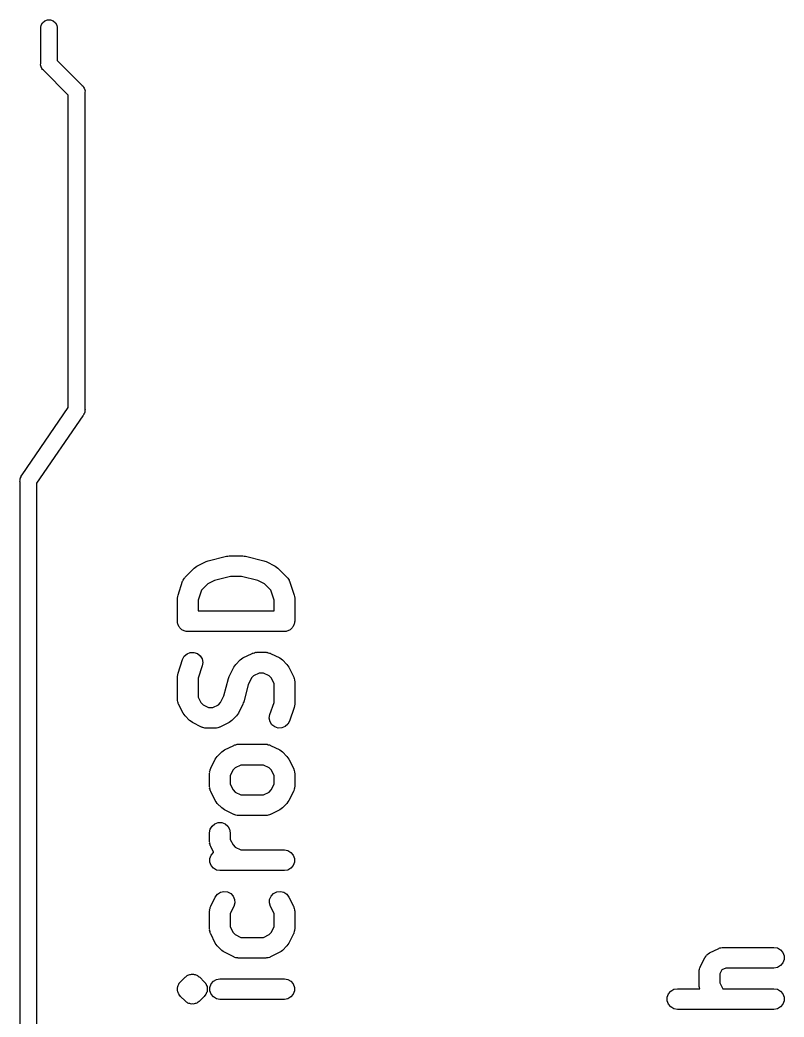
# Model space of a CAD drawing. Extents: x 10 to 287, y -200 to -10.
# Drawn here: x 135.74 to 141.28, y -141.48 to -134.25 of the extents above; entities that cross this region are included whole.
import ezdxf

# ---------------------------------------------------------------- set-up
doc = ezdxf.new("R2010")
doc.units = 0
doc.header["$MEASUREMENT"] = 0
doc.layers.add('BLACK', color=7, linetype='CONTINUOUS')

msp = doc.modelspace()

# ---------------------------------------------------------------- linework, layer by layer
at = {"layer": 'BLACK', "linetype": 'CONTINUOUS'}
for p, q in [((135.917, -134.253), (135.936, -134.246)), ((135.936, -134.246), (135.958, -134.246)), ((135.958, -134.246), (135.977, -134.253)), ((135.887, -134.301), (135.89, -134.285)), ((135.887, -134.563), (135.887, -134.301)), ((135.89, -134.285), (135.9, -134.267)), ((135.9, -134.267), (135.917, -134.253)), ((135.977, -134.253), (135.994, -134.267)), ((135.994, -134.267), (136.004, -134.285)), ((136.004, -134.285), (136.007, -134.301)), ((136.007, -134.301), (136.007, -134.541)), ((135.886, -134.571), (135.887, -134.563)), ((135.888, -134.579), (135.886, -134.571)), ((135.89, -134.587), (135.888, -134.579)), ((135.891, -134.589), (135.89, -134.587)), ((135.892, -134.592), (135.891, -134.589)), ((135.896, -134.598), (135.892, -134.592)), ((135.9, -134.605), (135.896, -134.598)), ((135.906, -134.61), (135.9, -134.605)), ((136.087, -134.791), (135.906, -134.61)), ((136.007, -134.541), (136.188, -134.722)), ((136.188, -134.722), (136.194, -134.727)), ((136.194, -134.727), (136.198, -134.734)), ((136.198, -134.734), (136.202, -134.74)), ((136.202, -134.74), (136.203, -134.743)), ((136.203, -134.743), (136.204, -134.745)), ((136.204, -134.745), (136.206, -134.753)), ((136.206, -134.753), (136.208, -134.761)), ((136.087, -137.057), (136.087, -134.791)), ((136.208, -134.761), (136.207, -134.769)), ((136.207, -134.769), (136.207, -137.068)), ((135.752, -137.545), (136.087, -137.057)), ((136.207, -137.068), (136.208, -137.07)), ((136.208, -137.07), (136.207, -137.078)), ((136.192, -137.117), (135.857, -137.605)), ((136.194, -137.115), (136.192, -137.117)), ((136.198, -137.108), (136.194, -137.115)), ((136.199, -137.106), (136.198, -137.108)), ((136.2, -137.103), (136.199, -137.106)), ((136.204, -137.097), (136.2, -137.103)), ((136.205, -137.094), (136.204, -137.097)), ((136.206, -137.091), (136.205, -137.094)), ((136.207, -137.084), (136.206, -137.091)), ((136.207, -137.078), (136.207, -137.081)), ((136.207, -137.081), (136.207, -137.084)), ((135.737, -137.578), (135.738, -137.571)), ((135.738, -137.571), (135.739, -137.568)), ((135.739, -137.568), (135.74, -137.565)), ((135.74, -137.565), (135.744, -137.559)), ((135.744, -137.559), (135.745, -137.556)), ((135.745, -137.556), (135.746, -137.554)), ((135.746, -137.554), (135.75, -137.547)), ((135.75, -137.547), (135.752, -137.545)), ((135.736, -137.592), (135.737, -137.584)), ((135.737, -137.594), (135.736, -137.592)), ((135.737, -137.581), (135.737, -137.578)), ((135.737, -137.584), (135.737, -137.581)), ((135.737, -143.961), (135.737, -137.594)), ((135.857, -137.605), (135.857, -143.896)), ((137.102, -138.167), (137.235, -138.133)), ((137.235, -138.133), (137.245, -138.133)), ((137.245, -138.133), (137.254, -138.131)), ((137.254, -138.131), (137.354, -138.131)), ((137.354, -138.131), (137.363, -138.133)), ((137.363, -138.133), (137.372, -138.133)), ((137.372, -138.133), (137.505, -138.167)), ((136.934, -138.286), (137.001, -138.22)), ((137.001, -138.22), (137.01, -138.213)), ((137.01, -138.213), (137.02, -138.206)), ((137.02, -138.206), (137.087, -138.172)), ((137.087, -138.172), (137.095, -138.17)), ((137.095, -138.17), (137.102, -138.167)), ((137.505, -138.167), (137.513, -138.17)), ((137.513, -138.17), (137.521, -138.172)), ((137.521, -138.172), (137.587, -138.206)), ((137.587, -138.206), (137.597, -138.213)), ((137.597, -138.213), (137.607, -138.22)), ((137.607, -138.22), (137.673, -138.286)), ((136.919, -138.308), (136.924, -138.3)), ((136.924, -138.3), (136.928, -138.293)), ((136.928, -138.293), (136.931, -138.29)), ((136.931, -138.29), (136.934, -138.286)), ((137.263, -138.281), (137.147, -138.31)), ((137.344, -138.281), (137.263, -138.281)), ((137.461, -138.31), (137.344, -138.281)), ((137.673, -138.286), (137.676, -138.29)), ((137.676, -138.29), (137.679, -138.293)), ((137.679, -138.293), (137.683, -138.3)), ((137.683, -138.3), (137.688, -138.308)), ((136.883, -138.416), (136.916, -138.316)), ((136.916, -138.316), (136.918, -138.312)), ((136.918, -138.312), (136.919, -138.308)), ((137.098, -138.334), (137.053, -138.38)), ((137.147, -138.31), (137.098, -138.334)), ((137.509, -138.334), (137.461, -138.31)), ((137.555, -138.38), (137.509, -138.334)), ((137.688, -138.308), (137.689, -138.312)), ((137.689, -138.312), (137.691, -138.316)), ((137.691, -138.316), (137.725, -138.416)), ((136.879, -138.439), (136.881, -138.427)), ((136.879, -138.606), (136.879, -138.439)), ((136.881, -138.427), (136.883, -138.416)), ((137.053, -138.38), (137.029, -138.452)), ((137.579, -138.452), (137.555, -138.38)), ((137.725, -138.416), (137.727, -138.427)), ((137.727, -138.427), (137.729, -138.439)), ((137.729, -138.439), (137.729, -138.606)), ((137.029, -138.452), (137.029, -138.531)), ((137.579, -138.531), (137.579, -138.452)), ((137.029, -138.531), (137.579, -138.531)), ((136.88, -138.612), (136.879, -138.606)), ((136.88, -138.619), (136.88, -138.612)), ((136.882, -138.625), (136.88, -138.619)), ((136.883, -138.632), (136.882, -138.625)), ((136.886, -138.637), (136.883, -138.632)), ((136.889, -138.643), (136.886, -138.637)), ((136.893, -138.649), (136.889, -138.643)), ((136.896, -138.654), (136.893, -138.649)), ((136.901, -138.658), (136.896, -138.654)), ((136.905, -138.663), (136.901, -138.658)), ((137.706, -138.658), (137.702, -138.663)), ((137.711, -138.654), (137.706, -138.658)), ((137.714, -138.649), (137.711, -138.654)), ((137.719, -138.643), (137.714, -138.649)), ((137.721, -138.637), (137.719, -138.643)), ((137.724, -138.632), (137.721, -138.637)), ((137.725, -138.625), (137.724, -138.632)), ((137.728, -138.619), (137.725, -138.625)), ((137.729, -138.606), (137.728, -138.612)), ((137.728, -138.612), (137.728, -138.619)), ((136.911, -138.667), (136.905, -138.663)), ((136.916, -138.671), (136.911, -138.667)), ((136.922, -138.673), (136.916, -138.671)), ((136.928, -138.676), (136.922, -138.673)), ((136.934, -138.678), (136.928, -138.676)), ((136.941, -138.68), (136.934, -138.678)), ((136.947, -138.68), (136.941, -138.68)), ((136.954, -138.681), (136.947, -138.68)), ((137.654, -138.681), (136.954, -138.681)), ((137.66, -138.68), (137.654, -138.681)), ((137.667, -138.68), (137.66, -138.68)), ((137.673, -138.678), (137.667, -138.68)), ((137.679, -138.676), (137.673, -138.678)), ((137.685, -138.673), (137.679, -138.676)), ((137.691, -138.671), (137.685, -138.673)), ((137.696, -138.667), (137.691, -138.671)), ((137.702, -138.663), (137.696, -138.667)), ((136.916, -138.882), (136.928, -138.859)), ((136.928, -138.859), (136.948, -138.842)), ((136.948, -138.842), (136.972, -138.833)), ((136.972, -138.833), (136.998, -138.832)), ((136.998, -138.832), (137.023, -138.84)), ((137.023, -138.84), (137.043, -138.856)), ((137.043, -138.856), (137.057, -138.878)), ((137.057, -138.878), (137.062, -138.904)), ((137.344, -138.879), (137.353, -138.872)), ((137.353, -138.872), (137.42, -138.839)), ((137.42, -138.839), (137.424, -138.838)), ((137.424, -138.838), (137.428, -138.836)), ((137.428, -138.836), (137.437, -138.834)), ((137.437, -138.834), (137.445, -138.831)), ((137.445, -138.831), (137.449, -138.832)), ((137.449, -138.832), (137.454, -138.831)), ((137.454, -138.831), (137.52, -138.831)), ((137.52, -138.831), (137.525, -138.832)), ((137.525, -138.832), (137.529, -138.831)), ((137.529, -138.831), (137.537, -138.834)), ((137.537, -138.834), (137.546, -138.836)), ((137.546, -138.836), (137.55, -138.838)), ((137.55, -138.838), (137.554, -138.839)), ((137.554, -138.839), (137.621, -138.872)), ((137.621, -138.872), (137.63, -138.879)), ((136.883, -138.982), (136.916, -138.882)), ((137.058, -138.93), (137.029, -139.018)), ((137.062, -138.904), (137.058, -138.93)), ((137.253, -139.006), (137.287, -138.939)), ((137.287, -138.939), (137.294, -138.929)), ((137.294, -138.929), (137.301, -138.92)), ((137.301, -138.92), (137.334, -138.886)), ((137.334, -138.886), (137.344, -138.879)), ((137.63, -138.879), (137.64, -138.886)), ((137.64, -138.886), (137.673, -138.92)), ((137.673, -138.92), (137.68, -138.929)), ((137.68, -138.929), (137.687, -138.939)), ((137.687, -138.939), (137.721, -139.006)), ((136.879, -139.006), (136.881, -138.994)), ((136.879, -139.173), (136.879, -139.006)), ((136.881, -138.994), (136.883, -138.982)), ((137.029, -139.018), (137.029, -139.155)), ((137.216, -139.146), (137.248, -139.021)), ((137.248, -139.021), (137.251, -139.014)), ((137.251, -139.014), (137.253, -139.006)), ((137.415, -139.017), (137.391, -139.066)), ((137.431, -139.001), (137.415, -139.017)), ((137.471, -138.981), (137.431, -139.001)), ((137.503, -138.981), (137.471, -138.981)), ((137.543, -139.001), (137.503, -138.981)), ((137.559, -139.017), (137.543, -139.001)), ((137.579, -139.057), (137.559, -139.017)), ((137.721, -139.006), (137.722, -139.01)), ((137.722, -139.01), (137.724, -139.014)), ((137.724, -139.014), (137.726, -139.022)), ((137.726, -139.022), (137.728, -139.031)), ((137.391, -139.066), (137.36, -139.191)), ((137.579, -139.194), (137.579, -139.057)), ((137.728, -139.031), (137.728, -139.035)), ((137.728, -139.035), (137.729, -139.039)), ((137.729, -139.039), (137.729, -139.206)), ((137.029, -139.155), (137.049, -139.195)), ((137.192, -139.195), (137.216, -139.146)), ((136.879, -139.177), (136.879, -139.173)), ((136.879, -139.181), (136.879, -139.177)), ((136.882, -139.19), (136.879, -139.181)), ((136.883, -139.198), (136.882, -139.19)), ((136.885, -139.202), (136.883, -139.198)), ((136.887, -139.206), (136.885, -139.202)), ((136.92, -139.273), (136.887, -139.206)), ((137.049, -139.195), (137.065, -139.211)), ((137.065, -139.211), (137.105, -139.231)), ((137.105, -139.231), (137.136, -139.231)), ((137.136, -139.231), (137.176, -139.211)), ((137.176, -139.211), (137.192, -139.195)), ((137.354, -139.206), (137.321, -139.273)), ((137.356, -139.198), (137.354, -139.206)), ((137.36, -139.191), (137.356, -139.198)), ((137.549, -139.282), (137.579, -139.194)), ((137.725, -139.23), (137.691, -139.33)), ((137.727, -139.218), (137.725, -139.23)), ((137.729, -139.206), (137.727, -139.218)), ((136.927, -139.283), (136.92, -139.273)), ((136.934, -139.292), (136.927, -139.283)), ((136.967, -139.326), (136.934, -139.292)), ((137.307, -139.292), (137.273, -139.326)), ((137.314, -139.283), (137.307, -139.292)), ((137.321, -139.273), (137.314, -139.283)), ((137.545, -139.308), (137.549, -139.282)), ((137.551, -139.334), (137.545, -139.308)), ((136.977, -139.333), (136.967, -139.326)), ((136.987, -139.34), (136.977, -139.333)), ((137.053, -139.373), (136.987, -139.34)), ((137.058, -139.374), (137.053, -139.373)), ((137.061, -139.376), (137.058, -139.374)), ((137.07, -139.378), (137.061, -139.376)), ((137.078, -139.381), (137.07, -139.378)), ((137.083, -139.38), (137.078, -139.381)), ((137.087, -139.381), (137.083, -139.38)), ((137.154, -139.381), (137.087, -139.381)), ((137.158, -139.38), (137.154, -139.381)), ((137.162, -139.381), (137.158, -139.38)), ((137.171, -139.378), (137.162, -139.381)), ((137.179, -139.376), (137.171, -139.378)), ((137.183, -139.374), (137.179, -139.376)), ((137.187, -139.373), (137.183, -139.374)), ((137.254, -139.34), (137.187, -139.373)), ((137.264, -139.333), (137.254, -139.34)), ((137.273, -139.326), (137.264, -139.333)), ((137.564, -139.356), (137.551, -139.334)), ((137.585, -139.372), (137.564, -139.356)), ((137.609, -139.38), (137.585, -139.372)), ((137.635, -139.379), (137.609, -139.38)), ((137.66, -139.37), (137.635, -139.379)), ((137.679, -139.353), (137.66, -139.37)), ((137.691, -139.33), (137.679, -139.353)), ((137.22, -139.539), (137.287, -139.506)), ((137.287, -139.506), (137.291, -139.504)), ((137.291, -139.504), (137.295, -139.502)), ((137.295, -139.502), (137.303, -139.501)), ((137.303, -139.501), (137.312, -139.498)), ((137.312, -139.498), (137.316, -139.498)), ((137.316, -139.498), (137.32, -139.498)), ((137.32, -139.498), (137.52, -139.498)), ((137.52, -139.498), (137.525, -139.498)), ((137.525, -139.498), (137.529, -139.498)), ((137.529, -139.498), (137.537, -139.501)), ((137.537, -139.501), (137.546, -139.502)), ((137.546, -139.502), (137.55, -139.504)), ((137.55, -139.504), (137.554, -139.506)), ((137.554, -139.506), (137.621, -139.539)), ((137.153, -139.606), (137.16, -139.596)), ((137.16, -139.596), (137.167, -139.586)), ((137.167, -139.586), (137.201, -139.553)), ((137.201, -139.553), (137.21, -139.546)), ((137.21, -139.546), (137.22, -139.539)), ((137.621, -139.539), (137.63, -139.546)), ((137.63, -139.546), (137.64, -139.553)), ((137.64, -139.553), (137.673, -139.586)), ((137.673, -139.586), (137.68, -139.596)), ((137.68, -139.596), (137.687, -139.606)), ((137.119, -139.677), (137.12, -139.672)), ((137.12, -139.672), (137.153, -139.606)), ((137.298, -139.668), (137.282, -139.684)), ((137.338, -139.648), (137.298, -139.668)), ((137.503, -139.648), (137.338, -139.648)), ((137.543, -139.668), (137.503, -139.648)), ((137.559, -139.684), (137.543, -139.668)), ((137.687, -139.606), (137.721, -139.672)), ((137.721, -139.672), (137.722, -139.677)), ((137.112, -139.697), (137.115, -139.689)), ((137.113, -139.702), (137.112, -139.697)), ((137.112, -139.706), (137.113, -139.702)), ((137.112, -139.806), (137.112, -139.706)), ((137.115, -139.689), (137.117, -139.68)), ((137.117, -139.68), (137.119, -139.677)), ((137.282, -139.684), (137.262, -139.724)), ((137.262, -139.724), (137.262, -139.788)), ((137.579, -139.724), (137.559, -139.684)), ((137.579, -139.788), (137.579, -139.724)), ((137.722, -139.677), (137.724, -139.68)), ((137.724, -139.68), (137.726, -139.689)), ((137.726, -139.689), (137.728, -139.697)), ((137.728, -139.697), (137.728, -139.702)), ((137.728, -139.702), (137.729, -139.706)), ((137.729, -139.706), (137.729, -139.806)), ((137.113, -139.81), (137.112, -139.806)), ((137.112, -139.815), (137.113, -139.81)), ((137.115, -139.823), (137.112, -139.815)), ((137.262, -139.788), (137.282, -139.828)), ((137.559, -139.828), (137.579, -139.788)), ((137.728, -139.815), (137.726, -139.823)), ((137.729, -139.806), (137.728, -139.81)), ((137.728, -139.81), (137.728, -139.815)), ((137.117, -139.832), (137.115, -139.823)), ((137.119, -139.835), (137.117, -139.832)), ((137.12, -139.84), (137.119, -139.835)), ((137.153, -139.906), (137.12, -139.84)), ((137.282, -139.828), (137.298, -139.844)), ((137.298, -139.844), (137.338, -139.864)), ((137.338, -139.864), (137.503, -139.864)), ((137.503, -139.864), (137.543, -139.844)), ((137.543, -139.844), (137.559, -139.828)), ((137.721, -139.84), (137.687, -139.906)), ((137.722, -139.835), (137.721, -139.84)), ((137.724, -139.832), (137.722, -139.835)), ((137.726, -139.823), (137.724, -139.832)), ((137.16, -139.916), (137.153, -139.906)), ((137.167, -139.926), (137.16, -139.916)), ((137.201, -139.959), (137.167, -139.926)), ((137.21, -139.966), (137.201, -139.959)), ((137.64, -139.959), (137.63, -139.966)), ((137.673, -139.926), (137.64, -139.959)), ((137.68, -139.916), (137.673, -139.926)), ((137.687, -139.906), (137.68, -139.916)), ((137.22, -139.973), (137.21, -139.966)), ((137.287, -140.006), (137.22, -139.973)), ((137.291, -140.008), (137.287, -140.006)), ((137.295, -140.01), (137.291, -140.008)), ((137.303, -140.011), (137.295, -140.01)), ((137.312, -140.014), (137.303, -140.011)), ((137.316, -140.014), (137.312, -140.014)), ((137.32, -140.014), (137.316, -140.014)), ((137.52, -140.014), (137.32, -140.014)), ((137.525, -140.014), (137.52, -140.014)), ((137.529, -140.014), (137.525, -140.014)), ((137.537, -140.011), (137.529, -140.014)), ((137.546, -140.01), (137.537, -140.011)), ((137.55, -140.008), (137.546, -140.01)), ((137.554, -140.006), (137.55, -140.008)), ((137.621, -139.973), (137.554, -140.006)), ((137.63, -139.966), (137.621, -139.973)), ((137.117, -140.114), (137.13, -140.091)), ((137.13, -140.091), (137.149, -140.074)), ((137.149, -140.074), (137.174, -140.065)), ((137.174, -140.065), (137.2, -140.065)), ((137.2, -140.065), (137.225, -140.074)), ((137.225, -140.074), (137.244, -140.091)), ((137.244, -140.091), (137.257, -140.114)), ((137.112, -140.139), (137.117, -140.114)), ((137.112, -140.206), (137.112, -140.139)), ((137.257, -140.114), (137.262, -140.139)), ((137.262, -140.139), (137.262, -140.188)), ((137.113, -140.21), (137.112, -140.206)), ((137.112, -140.215), (137.113, -140.21)), ((137.115, -140.223), (137.112, -140.215)), ((137.117, -140.232), (137.115, -140.223)), ((137.119, -140.235), (137.117, -140.232)), ((137.12, -140.24), (137.119, -140.235)), ((137.141, -140.281), (137.12, -140.24)), ((137.262, -140.188), (137.282, -140.228)), ((137.282, -140.228), (137.298, -140.244)), ((137.298, -140.244), (137.338, -140.264)), ((137.113, -140.326), (137.122, -140.302)), ((137.122, -140.302), (137.139, -140.282)), ((137.139, -140.282), (137.141, -140.281)), ((137.338, -140.264), (137.654, -140.264)), ((137.654, -140.264), (137.679, -140.269)), ((137.679, -140.269), (137.702, -140.282)), ((137.702, -140.282), (137.719, -140.302)), ((137.719, -140.302), (137.728, -140.326)), ((137.113, -140.352), (137.113, -140.326)), ((137.122, -140.377), (137.113, -140.352)), ((137.139, -140.397), (137.122, -140.377)), ((137.719, -140.377), (137.702, -140.397)), ((137.728, -140.352), (137.719, -140.377)), ((137.728, -140.326), (137.728, -140.352)), ((137.161, -140.41), (137.139, -140.397)), ((137.187, -140.414), (137.161, -140.41)), ((137.654, -140.414), (137.187, -140.414)), ((137.679, -140.41), (137.654, -140.414)), ((137.702, -140.397), (137.679, -140.41)), ((137.12, -140.672), (137.153, -140.606)), ((137.153, -140.606), (137.169, -140.585)), ((137.169, -140.585), (137.191, -140.571)), ((137.191, -140.571), (137.216, -140.564)), ((137.216, -140.564), (137.242, -140.567)), ((137.242, -140.567), (137.265, -140.579)), ((137.265, -140.579), (137.283, -140.598)), ((137.283, -140.598), (137.293, -140.622)), ((137.547, -140.622), (137.558, -140.598)), ((137.558, -140.598), (137.576, -140.579)), ((137.576, -140.579), (137.599, -140.567)), ((137.599, -140.567), (137.625, -140.564)), ((137.625, -140.564), (137.65, -140.571)), ((137.65, -140.571), (137.672, -140.585)), ((137.672, -140.585), (137.687, -140.606)), ((137.687, -140.606), (137.721, -140.672)), ((137.115, -140.689), (137.117, -140.68)), ((137.117, -140.68), (137.119, -140.677)), ((137.119, -140.677), (137.12, -140.672)), ((137.287, -140.673), (137.262, -140.724)), ((137.295, -140.648), (137.287, -140.673)), ((137.293, -140.622), (137.295, -140.648)), ((137.546, -140.648), (137.547, -140.622)), ((137.553, -140.673), (137.546, -140.648)), ((137.579, -140.724), (137.553, -140.673)), ((137.721, -140.672), (137.722, -140.677)), ((137.722, -140.677), (137.724, -140.68)), ((137.724, -140.68), (137.726, -140.689)), ((137.112, -140.697), (137.115, -140.689)), ((137.113, -140.702), (137.112, -140.697)), ((137.112, -140.706), (137.113, -140.702)), ((137.112, -140.839), (137.112, -140.706)), ((137.262, -140.724), (137.262, -140.822)), ((137.579, -140.822), (137.579, -140.724)), ((137.726, -140.689), (137.728, -140.697)), ((137.728, -140.697), (137.728, -140.702)), ((137.728, -140.702), (137.729, -140.706)), ((137.729, -140.706), (137.729, -140.839)), ((137.262, -140.822), (137.282, -140.862)), ((137.559, -140.862), (137.579, -140.822)), ((137.113, -140.844), (137.112, -140.839)), ((137.112, -140.848), (137.113, -140.844)), ((137.115, -140.856), (137.112, -140.848)), ((137.117, -140.865), (137.115, -140.856)), ((137.119, -140.869), (137.117, -140.865)), ((137.12, -140.873), (137.119, -140.869)), ((137.153, -140.94), (137.12, -140.873)), ((137.282, -140.862), (137.298, -140.878)), ((137.298, -140.878), (137.338, -140.898)), ((137.338, -140.898), (137.503, -140.898)), ((137.503, -140.898), (137.543, -140.878)), ((137.543, -140.878), (137.559, -140.862)), ((137.721, -140.873), (137.687, -140.94)), ((137.722, -140.869), (137.721, -140.873)), ((137.724, -140.865), (137.722, -140.869)), ((137.726, -140.856), (137.724, -140.865)), ((137.728, -140.848), (137.726, -140.856)), ((137.729, -140.839), (137.728, -140.844)), ((137.728, -140.844), (137.728, -140.848)), ((137.16, -140.949), (137.153, -140.94)), ((137.167, -140.959), (137.16, -140.949)), ((137.201, -140.992), (137.167, -140.959)), ((137.673, -140.959), (137.64, -140.992)), ((137.68, -140.949), (137.673, -140.959)), ((137.687, -140.94), (137.68, -140.949)), ((140.809, -140.977), (140.813, -140.974)), ((140.813, -140.974), (140.821, -140.973)), ((140.821, -140.973), (140.83, -140.97)), ((140.83, -140.97), (140.834, -140.971)), ((140.834, -140.971), (140.838, -140.97)), ((140.838, -140.97), (141.205, -140.97)), ((141.205, -140.97), (141.231, -140.974)), ((141.231, -140.974), (141.253, -140.987)), ((137.21, -140.999), (137.201, -140.992)), ((137.22, -141.006), (137.21, -140.999)), ((137.287, -141.04), (137.22, -141.006)), ((137.291, -141.041), (137.287, -141.04)), ((137.295, -141.043), (137.291, -141.041)), ((137.303, -141.045), (137.295, -141.043)), ((137.312, -141.047), (137.303, -141.045)), ((137.316, -141.047), (137.312, -141.047)), ((137.32, -141.048), (137.316, -141.047)), ((137.525, -141.047), (137.52, -141.048)), ((137.529, -141.047), (137.525, -141.047)), ((137.537, -141.045), (137.529, -141.047)), ((137.546, -141.043), (137.537, -141.045)), ((137.55, -141.041), (137.546, -141.043)), ((137.554, -141.04), (137.55, -141.041)), ((137.621, -141.006), (137.554, -141.04)), ((137.63, -140.999), (137.621, -141.006)), ((137.64, -140.992), (137.63, -140.999)), ((140.671, -141.111), (140.704, -141.045)), ((140.704, -141.045), (140.711, -141.036)), ((140.711, -141.036), (140.717, -141.027)), ((140.717, -141.027), (140.719, -141.025)), ((140.719, -141.025), (140.72, -141.024)), ((140.72, -141.024), (140.729, -141.018)), ((140.729, -141.018), (140.738, -141.011)), ((140.738, -141.011), (140.805, -140.978)), ((140.805, -140.978), (140.809, -140.977)), ((141.253, -140.987), (141.27, -141.007)), ((141.27, -141.007), (141.279, -141.032)), ((141.279, -141.032), (141.279, -141.058)), ((137.52, -141.048), (137.32, -141.048)), ((140.666, -141.128), (140.668, -141.119)), ((140.668, -141.119), (140.67, -141.116)), ((140.67, -141.116), (140.671, -141.111)), ((141.231, -141.115), (141.205, -141.12)), ((141.253, -141.102), (141.231, -141.115)), ((141.27, -141.082), (141.253, -141.102)), ((141.279, -141.058), (141.27, -141.082)), ((136.901, -141.22), (136.934, -141.186)), ((136.934, -141.186), (136.939, -141.183)), ((136.939, -141.183), (136.944, -141.178)), ((136.944, -141.178), (136.95, -141.175)), ((136.95, -141.175), (136.955, -141.171)), ((136.955, -141.171), (136.962, -141.17)), ((136.962, -141.17), (136.968, -141.167)), ((136.968, -141.167), (136.974, -141.166)), ((136.974, -141.166), (136.98, -141.165)), ((136.98, -141.165), (136.987, -141.165)), ((136.987, -141.165), (136.994, -141.165)), ((136.994, -141.165), (137, -141.166)), ((137, -141.166), (137.006, -141.167)), ((137.006, -141.167), (137.012, -141.17)), ((137.012, -141.17), (137.019, -141.171)), ((137.019, -141.171), (137.024, -141.175)), ((137.024, -141.175), (137.03, -141.178)), ((137.03, -141.178), (137.035, -141.183)), ((137.035, -141.183), (137.04, -141.186)), ((137.04, -141.186), (137.073, -141.22)), ((140.663, -141.145), (140.664, -141.141)), ((140.663, -141.245), (140.663, -141.145)), ((140.664, -141.136), (140.666, -141.128)), ((140.664, -141.141), (140.664, -141.136)), ((140.827, -141.134), (140.813, -141.163)), ((140.813, -141.163), (140.813, -141.227)), ((140.856, -141.12), (140.827, -141.134)), ((141.205, -141.12), (140.856, -141.12)), ((136.879, -141.266), (136.88, -141.263)), ((136.88, -141.26), (136.881, -141.257)), ((136.88, -141.263), (136.88, -141.26)), ((136.881, -141.253), (136.884, -141.247)), ((136.881, -141.257), (136.881, -141.253)), ((136.884, -141.247), (136.886, -141.241)), ((136.886, -141.241), (136.888, -141.238)), ((136.888, -141.238), (136.889, -141.235)), ((136.889, -141.235), (136.891, -141.233)), ((136.891, -141.233), (136.892, -141.23)), ((136.892, -141.23), (136.897, -141.225)), ((136.897, -141.225), (136.901, -141.22)), ((137.073, -141.22), (137.077, -141.225)), ((137.077, -141.225), (137.082, -141.23)), ((137.082, -141.23), (137.083, -141.233)), ((137.083, -141.233), (137.085, -141.235)), ((137.085, -141.235), (137.086, -141.238)), ((137.086, -141.238), (137.088, -141.241)), ((137.088, -141.241), (137.09, -141.247)), ((137.09, -141.247), (137.093, -141.253)), ((137.093, -141.253), (137.093, -141.257)), ((137.093, -141.257), (137.094, -141.26)), ((137.094, -141.26), (137.094, -141.263)), ((137.094, -141.263), (137.095, -141.266)), ((137.113, -141.26), (137.122, -141.235)), ((137.113, -141.286), (137.113, -141.26)), ((137.122, -141.235), (137.139, -141.215)), ((137.139, -141.215), (137.161, -141.202)), ((137.161, -141.202), (137.187, -141.198)), ((137.187, -141.198), (137.654, -141.198)), ((137.654, -141.198), (137.679, -141.202)), ((137.679, -141.202), (137.702, -141.215)), ((137.702, -141.215), (137.719, -141.235)), ((137.719, -141.235), (137.728, -141.26)), ((137.728, -141.26), (137.728, -141.286)), ((140.664, -141.249), (140.663, -141.245)), ((140.664, -141.254), (140.664, -141.249)), ((140.666, -141.262), (140.664, -141.254)), ((140.668, -141.27), (140.666, -141.262)), ((140.813, -141.227), (140.833, -141.267)), ((136.88, -141.273), (136.879, -141.266)), ((136.879, -141.279), (136.88, -141.273)), ((136.88, -141.282), (136.879, -141.279)), ((136.88, -141.286), (136.88, -141.282)), ((136.881, -141.289), (136.88, -141.286)), ((136.881, -141.292), (136.881, -141.289)), ((136.884, -141.298), (136.881, -141.292)), ((136.886, -141.304), (136.884, -141.298)), ((136.888, -141.307), (136.886, -141.304)), ((136.889, -141.31), (136.888, -141.307)), ((136.891, -141.313), (136.889, -141.31)), ((136.892, -141.316), (136.891, -141.313)), ((136.897, -141.32), (136.892, -141.316)), ((136.901, -141.326), (136.897, -141.32)), ((136.934, -141.359), (136.901, -141.326)), ((137.073, -141.326), (137.04, -141.359)), ((137.077, -141.32), (137.073, -141.326)), ((137.082, -141.316), (137.077, -141.32)), ((137.083, -141.313), (137.082, -141.316)), ((137.085, -141.31), (137.083, -141.313)), ((137.086, -141.307), (137.085, -141.31)), ((137.088, -141.304), (137.086, -141.307)), ((137.09, -141.298), (137.088, -141.304)), ((137.093, -141.292), (137.09, -141.298)), ((137.094, -141.286), (137.093, -141.289)), ((137.093, -141.289), (137.093, -141.292)), ((137.095, -141.266), (137.094, -141.273)), ((137.094, -141.273), (137.095, -141.279)), ((137.095, -141.279), (137.094, -141.282)), ((137.094, -141.282), (137.094, -141.286)), ((137.122, -141.31), (137.113, -141.286)), ((137.139, -141.33), (137.122, -141.31)), ((137.161, -141.343), (137.139, -141.33)), ((137.702, -141.33), (137.679, -141.343)), ((137.719, -141.31), (137.702, -141.33)), ((137.728, -141.286), (137.719, -141.31)), ((140.431, -141.332), (140.44, -141.307)), ((140.431, -141.358), (140.431, -141.332)), ((140.44, -141.307), (140.457, -141.287)), ((140.457, -141.287), (140.479, -141.274)), ((140.479, -141.274), (140.505, -141.27)), ((140.505, -141.27), (140.668, -141.27)), ((140.833, -141.267), (140.836, -141.27)), ((140.836, -141.27), (141.205, -141.27)), ((141.205, -141.27), (141.231, -141.274)), ((141.231, -141.274), (141.253, -141.287)), ((141.253, -141.287), (141.27, -141.307)), ((141.27, -141.307), (141.279, -141.332)), ((141.279, -141.332), (141.279, -141.358)), ((136.939, -141.363), (136.934, -141.359)), ((136.944, -141.367), (136.939, -141.363)), ((136.95, -141.37), (136.944, -141.367)), ((136.955, -141.374), (136.95, -141.37)), ((136.962, -141.376), (136.955, -141.374)), ((136.968, -141.378), (136.962, -141.376)), ((136.974, -141.379), (136.968, -141.378)), ((136.98, -141.381), (136.974, -141.379)), ((136.987, -141.38), (136.98, -141.381)), ((136.994, -141.381), (136.987, -141.38)), ((137, -141.379), (136.994, -141.381)), ((137.006, -141.378), (137, -141.379)), ((137.012, -141.376), (137.006, -141.378)), ((137.019, -141.374), (137.012, -141.376)), ((137.024, -141.37), (137.019, -141.374)), ((137.03, -141.367), (137.024, -141.37)), ((137.035, -141.363), (137.03, -141.367)), ((137.04, -141.359), (137.035, -141.363)), ((137.187, -141.348), (137.161, -141.343)), ((137.654, -141.348), (137.187, -141.348)), ((137.679, -141.343), (137.654, -141.348)), ((140.44, -141.382), (140.431, -141.358)), ((140.457, -141.402), (140.44, -141.382)), ((140.479, -141.415), (140.457, -141.402)), ((141.253, -141.402), (141.231, -141.415)), ((141.27, -141.382), (141.253, -141.402)), ((141.279, -141.358), (141.27, -141.382)), ((140.505, -141.42), (140.479, -141.415)), ((141.205, -141.42), (140.505, -141.42)), ((141.231, -141.415), (141.205, -141.42))]:
    msp.add_line(p, q, dxfattribs=at)

doc.saveas('drawing.dxf')
